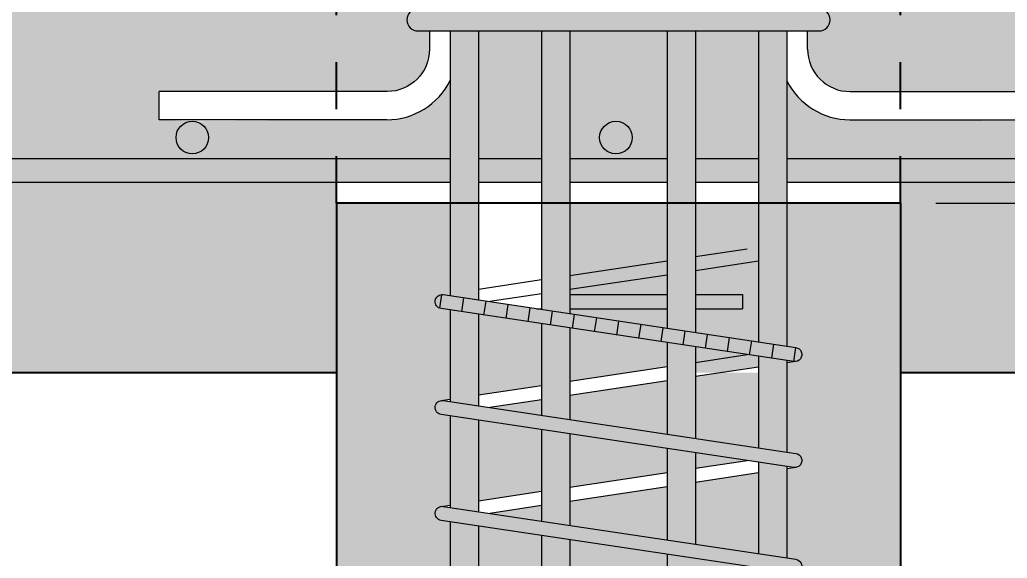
# Model space of a CAD drawing. Header units: metres. Extents: x 187 to 346, y 195 to 238.
# Drawn here: x 301.467 to 303.568, y 220.859 to 222.004 of the extents above; entities that cross this region are included whole.
import ezdxf

# ---------------------------------------------------------------- set-up
doc = ezdxf.new("R2010")
doc.units = ezdxf.units.M
doc.linetypes.add('HIDDEN', pattern=[0.375, 0.25, -0.125])
for name, color, linetype, lineweight, true_color in [('Achu-Sombra 1', 253, 'Continuous', 13, 0x9c9c9c), ('Achu-Sombra 3', 9, 'Continuous', 13, 0xc9c9c9), ('Achu-Sombra 4', 254, 'Continuous', 13, 0xe0e0e0), ('Achu-Sombra 5', 254, 'Continuous', 13, 0xe8e8e8)]:
    doc.layers.add(name, color=color, linetype=linetype, lineweight=lineweight, true_color=true_color)
for name, color, linetype, lineweight in [('Cotas', 32, 'Continuous', 25), ('e-Achu-Hierro', 20, 'Continuous', 9), ('e-Cotas', 67, 'Continuous', 25), ('e-Secciones', 155, 'Continuous', 25), ('e-Varillas', 124, 'Continuous', 20), ('e-Varillas1', 132, 'Continuous', 18), ('e-Varilllas2', 214, 'Continuous', 13)]:
    doc.layers.add(name, color=color, linetype=linetype, lineweight=lineweight)
doc.styles.add('Cotas', font='GOTHIC.TTF')
doc.dimstyles.new('NINGUNA', dxfattribs={"dimtxt": 0.1125, "dimasz": 0.065, "dimexe": 0.025, "dimexo": 0.075, "dimgap": 0.005, "dimtad": 0, "dimtoh": 1, "dimzin": 4, "dimdsep": 46, "dimtxsty": 'Cotas', "dimblk": 'OBLIQUE', "dimcen": 0, "dimse1": 1, "dimse2": 1, "dimclrd": 256, "dimclre": 256, "dimclrt": 256, "dimadec": 1, "dimazin": 0, "dimtfac": 1.333333333333333, "dimtix": 1, "dimtofl": 0, "dimtmove": 2, "dimatfit": 0, "dimfxl": 1, "dimtolj": 1, "dimtzin": 0, "dimlwd": 9, "dimlwe": 9, "dimarcsym": 0})

# ---------------------------------------------------------------- blocks, each defined once
blk = doc.blocks.new('_Oblique')
at = {"color": 0, "linetype": 'ByBlock', "lineweight": -2}
blk.add_line((-0.5, -0.5), (0.5, 0.5), dxfattribs=at)
blk = doc.blocks.new('*D279')
at = {"layer": 'Defpoints', "color": 0, "transparency": 16777216}
for p in [(303.3405541657204, 221.6139401548913), (306.0184702106738, 221.6139401548913), (305.7405553080948, 221.2539401548914)]:
    blk.add_point(p, dxfattribs=at)
at = {"layer": 'e-Cotas', "lineweight": 9, "transparency": 16777216}
for p, q in [((303.4155541657204, 221.6139401548913), (306.0434702106737, 221.6139401548913)), ((306.0184702106738, 221.6139401548913), (306.0184702106738, 221.577099570255)), ((306.0184702106738, 221.2539401548914), (306.0184702106738, 221.2907807395276)), ((305.8155553080948, 221.2539401548914), (306.0434702106737, 221.2539401548914))]:
    blk.add_line(p, q, dxfattribs=at)
at = {"layer": 'e-Cotas', "lineweight": 9, "transparency": 16777216, "xscale": 0.12, "yscale": 0.12, "zscale": 0.12}
for p, rotation in [((306.0184702106738, 221.6139401548913), 90), ((306.0184702106738, 221.2539401548914), 270)]:
    blk.add_blockref('_Oblique', p, dxfattribs=dict(at, rotation=rotation))
at = {"layer": 'e-Cotas', "transparency": 16777216, "insert": (306.0184702106738, 221.4339401548912), "char_height": 0.135, "attachment_point": 5, "rotation": 90, "style": 'Cotas'}
blk.add_mtext('\\A1;.12', dxfattribs=at)
blk = doc.blocks.new('*D280')
at = {"layer": 'Cotas', "lineweight": 9, "transparency": 16777216}
for p, q in [((298.5754530549674, 222.0039388963796), (298.1009977583223, 222.0039388963796)), ((298.1259977583223, 222.0039388963796), (298.1259977583223, 219.8637777432769)), ((298.1259977583223, 217.3544459579512), (298.1259977583223, 219.4946071110539)), ((302.2905541657203, 217.3544459579512), (298.1009977583223, 217.3544459579512))]:
    blk.add_line(p, q, dxfattribs=at)
at = {"layer": 'Defpoints', "color": 0, "transparency": 16777216}
for p in [(298.6504530549674, 222.0039388963796), (298.1259977583223, 217.3544459579512), (302.3655541657202, 217.3544459579512)]:
    blk.add_point(p, dxfattribs=at)
at = {"layer": 'Cotas', "lineweight": 9, "transparency": 16777216, "xscale": 0.05, "yscale": 0.05, "zscale": 0.05}
for p, rotation in [((298.1259977583223, 222.0039388963796), 90), ((298.1259977583223, 217.3544459579512), 270)]:
    blk.add_blockref('_Oblique', p, dxfattribs=dict(at, rotation=rotation))
at = {"layer": 'Cotas', "transparency": 16777216, "insert": (298.1259977583223, 219.6791924271653), "char_height": 0.075, "attachment_point": 5, "rotation": 90, "style": 'Cotas', "bg_fill": 3, "box_fill_scale": 1.1, "bg_fill_color": 9, "bg_fill_true_color": 13158600, "bg_fill_transparency": 0}
blk.add_mtext('\\A1;2.00 m', dxfattribs=at)
blk = doc.blocks.new('HIerro generico')
h = blk.add_hatch(color=256)
h.dxf.hatch_style = 1
h.paths.add_polyline_path([(-0.0087500000000006, 0, 1), (0.0087500000000006, 0, 1)])
blk.add_circle((0, 0), 0.0087500000000006)

msp = doc.modelspace()

# ---------------------------------------------------------------- hatches: boundary and pattern name
at = {"layer": 'Achu-Sombra 1', "linetype": 'Continuous', "lineweight": 5}
h = msp.add_hatch(color=256, dxfattribs=at)
h.dxf.hatch_style = 1
h.paths.add_polyline_path([(302.9487142974824, 223.1169480120813), (302.5208377697199, 223.1169480120813), (302.5208377697199, 223.0569480120814), (302.9487142974824, 223.0569480120814, -0.4142135623730951), (303.0387142974823, 222.9669480120815), (303.0387142974823, 222.9277537208531), (303.0987142974823, 222.9277537217577), (303.0987142974823, 222.9669480120815, 0.4142135623730951)])
h.paths.add_polyline_path([(302.9346868434375, 223.0382992728364), (302.4919670758129, 223.0382992728364, 0.416809405167082), (302.3823960447722, 222.9277537109585), (302.4423917492127, 222.927753711863), (302.4423917492114, 222.9287239462351, -0.4142135623732453), (302.491967075813, 222.9782992728365), (302.9346868434377, 222.9782992728362)])
h.paths.add_polyline_path([(302.4423917492127, 222.8801287118628), (302.3823917492113, 222.8801287109583), (302.3823917492113, 222.6277537109585), (302.442391749212, 222.627753711863)])
h.paths.add_polyline_path([(303.0987142974823, 222.8801287217575), (303.0387142974823, 222.880128720853), (303.0387142974823, 222.6277537208531), (303.0987142974823, 222.6277537217577)])
h.paths.add_polyline_path([(303.0987142974823, 222.5801287217576), (303.0387142974823, 222.580128720853), (303.0387142974823, 222.3277537208532), (303.0987142974823, 222.3277537217578)])
h.paths.add_polyline_path([(302.904336939637, 222.5801287188271), (302.8443369396368, 222.5801287179226), (302.8443369396368, 222.3277537179228), (302.904336939637, 222.3277537188273)])
h.paths.add_polyline_path([(302.6367691070568, 222.5801287147933), (302.5767691070569, 222.5801287138887), (302.5767691070569, 222.3277537138889), (302.6367691070568, 222.3277537147935)])
h.paths.add_polyline_path([(302.6367691070568, 222.8801287147932), (302.5767691070569, 222.8801287138887), (302.5767691070569, 222.6277537138888), (302.6367691070568, 222.6277537147935)])
h.paths.add_polyline_path([(302.904336939637, 222.8801287188271), (302.8443369396368, 222.8801287179225), (302.8443369396368, 222.6277537179227), (302.904336939637, 222.6277537188273)])
h.paths.add_polyline_path([(302.904336939637, 222.9782992728362), (302.8443369396368, 222.9782992728362), (302.8443369396368, 222.9277537179227), (302.904336939637, 222.9277537188273)], flags=17)
h.paths.add_polyline_path([(302.6367691070568, 222.9782992728363), (302.5767691070569, 222.9782992728364), (302.5767691070569, 222.9277537138888), (302.6367691070568, 222.9277537147934)], flags=17)
h.paths.add_polyline_path([(302.442391749212, 222.5801287118629), (302.3823917492113, 222.5801287109583), (302.3823917492113, 222.3277537109585), (302.4423917492113, 222.3277537118631)])
h.paths.add_polyline_path([(302.442391749211, 222.2801287118629), (302.3823917492113, 222.2801287109584), (302.3823917492113, 222.0277537109585), (302.4423917492105, 222.0277537118631)])
h.paths.add_polyline_path([(302.6367691070568, 222.2801287147933), (302.5767691070569, 222.2801287138888), (302.5767691070569, 222.027753713889), (302.6367691070568, 222.0277537147935)])
h.paths.add_polyline_path([(302.9043369396368, 222.2801287188272), (302.8443369396368, 222.2801287179226), (302.8443369396368, 222.0277537179228), (302.9043369396368, 222.0277537188274)])
h.paths.add_polyline_path([(303.0987142974823, 222.2801287217576), (303.0387142974823, 222.280128720853), (303.0387142974823, 222.0277537208533), (303.0987142974823, 222.0277537217578)])
h.paths.add_polyline_path([(303.0987142974823, 221.9801287217577), (303.0387142974823, 221.9801287208531), (303.0387142974823, 221.318915779504), (303.0987142974823, 221.3099156669918)])
h.paths.add_polyline_path([(302.9043369396368, 221.9801287188273), (302.8443369396368, 221.9801287179226), (302.8443369396368, 221.3480727476777), (302.9043369396366, 221.3390726351656)])
h.paths.add_polyline_path([(302.6367691070568, 221.9801287147934), (302.5767691070569, 221.9801287138889), (302.5767691070569, 221.3882084243085), (302.6367691070568, 221.3792083117964)])
h.paths.add_polyline_path([(302.4423917492104, 221.980128711863), (302.3823917492113, 221.9801287109584), (302.3823917492113, 221.4173653924823), (302.4423917492093, 221.4083652799704)])
h = msp.add_hatch(color=256, dxfattribs=at)
h.dxf.hatch_style = 1
h.paths.add_polyline_path([(302.4423928915849, 221.3780327906151), (302.3823928915849, 221.3870329031272), (302.3823928915849, 221.1923652211244), (302.4423928915849, 221.1833651086124)])
h.paths.add_polyline_path([(302.6367702494304, 221.3488758224411), (302.5767702494304, 221.3578759349534), (302.5767702494304, 221.1632082529508), (302.6367702494304, 221.1542081404384)])
h.paths.add_polyline_path([(302.9043380820106, 221.3087401458103), (302.8443380820099, 221.3177402583221), (302.8443380820104, 221.12307257632), (302.9043380820103, 221.114072463808)])
h.paths.add_polyline_path([(303.0987154398558, 221.2795831776361), (303.0387154398559, 221.2885832901485), (303.0387154398561, 221.0939156081462), (303.0987154398558, 221.084915495634)])
h = msp.add_hatch(color=256, dxfattribs=at)
h.dxf.hatch_style = 1
h.paths.add_polyline_path([(302.4423928915846, 221.1530327906154), (302.3823928915847, 221.1620329031275), (302.3823928915847, 220.9673652211247), (302.4423928915846, 220.9583651086127)])
h.paths.add_polyline_path([(302.6367702494301, 221.1238758224415), (302.5767702494302, 221.1328759349537), (302.5767702494302, 220.9382082529511), (302.6367702494301, 220.9292081404387)])
h.paths.add_polyline_path([(302.9043380820103, 221.0837401458106), (302.8443380820097, 221.0927402583224), (302.8443380820101, 220.8980725763203), (302.9043380820101, 220.8890724638083)])
h.paths.add_polyline_path([(303.0987154398556, 221.0545831776364), (303.0387154398557, 221.0635832901489), (303.0387154398559, 220.8689156081466), (303.0987154398556, 220.8599154956343)])
h = msp.add_hatch(color=256, dxfattribs=at)
h.dxf.hatch_style = 1
h.paths.add_polyline_path([(302.4423928915849, 220.9280327906157), (302.3823928915849, 220.9370329031278), (302.3823928915849, 220.742365221125), (302.4423928915849, 220.733365108613)])
h.paths.add_polyline_path([(302.6367702494304, 220.8988758224418), (302.5767702494304, 220.907875934954), (302.5767702494304, 220.7132082529515), (302.6367702494304, 220.704208140439)])
h.paths.add_polyline_path([(302.9043380820106, 220.8587401458109), (302.8443380820099, 220.8677402583227), (302.8443380820104, 220.6730725763206), (302.9043380820103, 220.6640724638086)])
h.paths.add_polyline_path([(303.0987154398558, 220.8295831776367), (303.0387154398559, 220.8385832901492), (303.0387154398561, 220.6439156081469), (303.0987154398558, 220.6349154956346)])
at = {"layer": 'Achu-Sombra 3'}
h = msp.add_hatch(color=256, dxfattribs=at)
h.paths.add_polyline_path([(302.1405541657204, 221.6139401548911), (302.1405541657204, 221.6581212105578), (300.0363645401183, 221.6581211955076, -0.4530594838100762), (299.9363643232374, 221.7400805454222), (299.9363644797861, 222.243433031571), (299.7405534571889, 222.2434326803425), (299.7405541657205, 221.2539401043259), (302.1405541657204, 221.2539401183716)])
h.paths.add_polyline_path([(305.7405541657216, 222.2434326776159), (305.5337708819815, 222.2434330372392), (305.5337708819816, 221.7581212460729, -0.4142135603014474), (305.4337708826889, 221.6581212460728), (303.3405541657203, 221.6581212312676), (303.3405541657203, 221.6139401548911), (303.3405541657203, 221.2539401408453), (305.7405541657205, 221.2539401548913)])
h.paths.add_polyline_path([(305.4837708819813, 222.2434330610717), (305.3881572102393, 222.2434331062081), (305.3881572236342, 222.2015369850182, -1), (305.3405322236343, 222.2015369735983), (305.3405322102394, 222.2434331289086), (304.9381572102392, 222.2434333207011), (304.9381572236342, 222.2015369850182, -1), (304.8905322236343, 222.2015369735983), (304.8905322102393, 222.2434333434016), (304.4881572102391, 222.243433535194), (304.4881572236342, 222.2015369850182, -1), (304.4405322236343, 222.2015369735983), (304.4405322102392, 222.2434335578945), (304.0381572102391, 222.2434337496869), (304.0381572236342, 222.2015369850182, -1), (303.9905322236343, 222.2015369735983), (303.9905322102392, 222.2434337723874), (303.5881572102391, 222.2434339641798), (303.5881572236342, 222.2015369850182, -1), (303.5405322236343, 222.2015369735983), (303.540532210247, 222.2434094192391), (303.3405541657205, 222.2434122376061), (303.3405541657204, 221.8513870159), (303.7252788641902, 221.8513870158998), (303.7252788641902, 221.7913870158998), (303.6362438569033, 221.788112156857, -0.4142135623730943), (303.6708938569033, 221.753462156857, -1), (303.6015938569033, 221.753462156857, -0.4142135623730943), (303.6362438569033, 221.788112156857), (303.3405541657203, 221.7905130362396), (303.3405541657203, 221.7081212312675), (305.4337708823352, 221.7081212460729, 0.4142135603014759), (305.4837708819816, 221.7581212460729)])
h.paths.add_polyline_path([(304.5720700569776, 221.753462156857, -1), (304.5027700569776, 221.753462156857, -1)], flags=16)
h.paths.add_polyline_path([(304.5374200569776, 221.7361371568571, -1), (304.5374200569776, 221.770787156857, -1)], flags=0)
h.paths.add_polyline_path([(305.473246257052, 221.753462156857, -1), (305.403946257052, 221.753462156857, -1)], flags=16)
h.paths.add_polyline_path([(305.4385962570519, 221.770787156857, -1), (305.4385962570519, 221.7361371568571, -1)], flags=0)
h.paths.add_polyline_path([(303.3405541657205, 222.2434122376061), (303.1429157821632, 222.2434150229993), (303.1429157821627, 222.0277537224242), (303.1667276101467, 222.0277537227832, -1), (303.1667276106852, 221.980128722783), (303.1429157821625, 221.980128722424), (303.1429157821623, 221.9413870159002, 0.4142135623739519), (303.2329157821623, 221.8513870158999), (303.3405541657204, 221.8513870158999)])
h.paths.add_polyline_path([(303.3405541657203, 221.7913870158998), (303.2329157821621, 221.7913870158999, -0.2842297879977762), (303.0987142974823, 221.8743798408383), (303.0987142974823, 221.708121229557), (303.3405541657203, 221.7081212312675)])
h.paths.add_polyline_path([(303.0387142974823, 221.9801287208531), (302.9043369396368, 221.9801287188273), (302.9043369396366, 221.7081212248708), (303.0387142974823, 221.7081212281104)])
h.paths.add_polyline_path([(302.8443369396368, 221.9801287179226), (302.6367691070568, 221.9801287147934), (302.6367691070568, 221.7081212184202), (302.8443369396368, 221.708121223424)])
h.paths.add_polyline_path([(302.769717656829, 221.753462156857, -1), (302.700417656829, 221.753462156857, -1)], flags=16)
h.paths.add_polyline_path([(302.735067656829, 221.7361371568571, -1), (302.735067656829, 221.770787156857, -1)], flags=0)
h.paths.add_polyline_path([(302.5767691070569, 221.9801287138889), (302.4423917492104, 221.980128711863), (302.4423917492099, 221.7081212137338), (302.5767691070569, 221.7081212169734)])
h.paths.add_polyline_path([(302.3823917492113, 221.8749721699005, -0.2854209258924754), (302.2478962661548, 221.7913872663575), (302.1405541657204, 221.7913872663574), (302.1405541657204, 221.7081212105577), (302.3823917492113, 221.7081212122875)])
h.paths.add_polyline_path([(302.1405541657202, 222.2434345661598), (301.9405761212019, 222.2434340799671), (301.9405761078067, 222.2015369697917, -1), (301.8929511078068, 222.2015369812116), (301.892951121202, 222.2434339641798), (301.4905761212018, 222.2434337723874), (301.4905761078067, 222.2015369697917, -1), (301.4429511078068, 222.2015369812116), (301.4429511212019, 222.2434337496869), (301.0405761212017, 222.2434335578945), (301.0405761078067, 222.2015369697917, -1), (300.9929511078068, 222.2015369812116), (300.9929511212018, 222.243433535194), (300.5905761212017, 222.2434333434016), (300.5905761078067, 222.2015369697917, -1), (300.5429511078068, 222.2015369812116), (300.5429511212018, 222.2434333207011), (300.1405761212017, 222.2434331289086), (300.1405761078067, 222.2015369697917, -1), (300.0929511078068, 222.2015369812116), (300.0929511212017, 222.2434331062081), (299.9863645401155, 222.2434330554035), (299.9863645401155, 221.7581211955075, 0.414213564468041), (300.0363645404731, 221.7081211955075), (302.1405541657204, 221.7081212105577), (302.1405541657204, 221.7913872663574), (301.8338914567546, 221.788112156857, -0.4142135623730952), (301.8685414567547, 221.753462156857, -1), (301.7992414567546, 221.753462156857, -0.4142135623730949), (301.8338914567546, 221.788112156857), (301.7630574521629, 221.7913872663574), (301.7630574521629, 221.8513872663574), (302.1405541657204, 221.8513872663574)])
h.paths.add_polyline_path([(300.9673652566803, 221.753462156857, -1), (300.8980652566803, 221.753462156857, -1)], flags=16)
h.paths.add_polyline_path([(300.9327152566803, 221.7361371568571, -1), (300.9327152566803, 221.770787156857, -1)], flags=0)
h.paths.add_polyline_path([(299.996889056606, 221.753462156857, -1), (300.066189056606, 221.753462156857, -1)], flags=16)
h.paths.add_polyline_path([(300.031539056606, 221.7361371568571, -1), (300.031539056606, 221.770787156857, -1)], flags=0)
h.paths.add_polyline_path([(302.3383622971162, 222.2434350470769), (302.1405541657202, 222.2434345661598), (302.1405541657204, 221.8513872663574), (302.2483622971163, 221.8513872663574, 0.4142135623730951), (302.3383622971162, 221.9413872663572), (302.3383622971162, 221.9801287102946), (302.3143770561383, 221.980128709933, -1), (302.3143770555997, 222.0277537099331), (302.3383622971162, 222.0277537102948)])
h.paths.add_polyline_path([(302.5767691070569, 222.2434219180215), (302.442391749211, 222.2434235501946), (302.4423917492105, 222.0277537118631), (302.5767691070569, 222.027753713889)])
h.paths.add_polyline_path([(302.8443369396368, 222.2434186680918), (302.6367691070568, 222.2434211892502), (302.6367691070568, 222.0277537147935), (302.8443369396368, 222.0277537179228)])
h.paths.add_polyline_path([(303.0387142974823, 222.2434163071473), (302.9043369396368, 222.2434179393203), (302.9043369396368, 222.0277537188274), (303.0387142974823, 222.0277537208533)])
h.paths.add_polyline_path([(306.5401162867407, 222.5843597305109), (306.6261696499775, 222.6188077114478), (306.4540629235044, 222.6188077114478), (306.5401162867407, 222.6532556923847), (306.5401162867409, 223.0963916479293), (306.2881569375319, 223.0963970613272), (306.2881571910568, 222.303431516239), (306.5401162867407, 222.3034321800914)])
h.paths.add_polyline_path([(306.2405319375319, 223.0963970613149), (305.8381569375347, 223.0963884162063), (305.8381571910564, 222.3034325764018), (306.2405321910568, 222.3034315162391)])
h.paths.add_polyline_path([(306.5401162867407, 222.2434321092144), (306.2881572102398, 222.2434314966438), (306.2881572236343, 222.2015369850182, -1), (306.2405322236343, 222.2015369735983), (306.2405322102399, 222.2434314966438), (305.8381572102395, 222.2434324749102), (305.8381572236342, 222.2015369850182, -1), (305.7905322236343, 222.2015369735983), (305.7905322102395, 222.2434325906975), (305.7405541657216, 222.2434326776159), (305.7405541657214, 222.0039389216623), (306.5401162867407, 222.0039388710969)])
h.paths.add_polyline_path([(306.540116286741, 223.3539388710969), (305.7405541657221, 223.3539394299406), (305.7405541657221, 223.1563872057758), (305.7905319183518, 223.1563873929878), (305.790531910762, 223.1801266514611, -1), (305.8381569107621, 223.180126662881), (305.8381569183517, 223.1563884162203), (306.2405319183488, 223.1563970613285), (306.240531910762, 223.1801266514611, -1), (306.2881569107621, 223.180126662881), (306.2881569183489, 223.1563970613416), (306.5401162867409, 223.1563916479437)])
h.paths.add_polyline_path([(305.7905319375349, 223.0963873929737), (305.7405546668598, 223.0963872057635), (305.7405548742518, 222.3034327895434), (305.7905321910565, 222.3034327018823)])
h.paths.add_polyline_path([(305.7405546668598, 223.0963872057635), (305.3881569375355, 223.0963858857144), (305.3881571910562, 222.3034332274635), (305.4837708819813, 222.3034331780738), (305.4837708819813, 222.4374105679542), (305.5337708819815, 222.4374105679542), (305.5337708819815, 222.3034331522462), (305.7405548742518, 222.3034327895434)])
h.paths.add_polyline_path([(305.7405541657221, 223.3539394299406), (303.3402823615377, 223.35394110758), (303.1429154709361, 223.3539411021768), (303.1429154709359, 223.2668696311053), (303.3405541657207, 223.2668696311054), (303.3405541657207, 223.1563480410604), (303.5405319183658, 223.1563437444982), (303.540531910762, 223.1801266514611, -1), (303.5881569107621, 223.180126662881), (303.5881569183546, 223.1563791430964), (303.990531918354, 223.1563806503557), (303.990531910762, 223.1801266514611, -1), (304.0381569107621, 223.180126662881), (304.0381569183541, 223.1563808287545), (304.4405319183535, 223.1563823360137), (304.440531910762, 223.1801266514611, -1), (304.4881569107622, 223.180126662881), (304.4881569183535, 223.1563825144125), (304.8905319183529, 223.1563840216717), (304.890531910762, 223.1801266514611, -1), (304.9381569107621, 223.180126662881), (304.938156918353, 223.1563842000706), (305.3405319183524, 223.1563857073298), (305.340531910762, 223.1801266514611, -1), (305.3881569107621, 223.180126662881), (305.3881569183525, 223.1563858857286), (305.7405541657221, 223.1563872057758)])
h.paths.add_polyline_path([(305.3405319375354, 223.0963857073156), (304.938156937536, 223.0963842000562), (304.9381571910561, 222.3034334599129), (305.3405321910562, 222.3034332520644)])
h.paths.add_polyline_path([(304.890531937536, 223.0963840216574), (304.4881569375366, 223.096382514398), (304.4881571910561, 222.3034336923623), (304.8905321910562, 222.3034334845138)])
h.paths.add_polyline_path([(304.4405319375365, 223.0963823359992), (304.0381569375371, 223.0963808287399), (304.038157191056, 222.3034339248118), (304.4405321910562, 222.3034337169632)])
h.paths.add_polyline_path([(303.9905319375371, 223.096380650341), (303.5881569375376, 223.0963791430817), (303.5881571910559, 222.3034341572612), (303.990532191056, 222.3034339494126)])
h.paths.add_polyline_path([(303.5405319375489, 223.0963437444808), (303.3405541657207, 223.0963480410436), (303.3405541657205, 222.3034120763843), (303.5405321910639, 222.3034092869197)])
h.paths.add_polyline_path([(303.3405541657207, 223.2668696311054), (303.1429154709359, 223.2668696311053), (303.1429154709358, 223.227753722424), (303.166727898491, 223.227753722783, -1), (303.1667278990295, 223.1801287227829), (303.1429157821687, 223.1801287224238), (303.1429157821686, 223.1563522873608), (303.3405541657207, 223.1563480410604)])
h.paths.add_polyline_path([(303.3405541657207, 223.0963480410436), (303.1429157821683, 223.0963522873442), (303.1429157821674, 222.9277537224241), (303.166727826405, 222.927753722783, -1), (303.1667278269434, 222.8801287227829), (303.1429157821672, 222.8801287224239), (303.1429157821658, 222.6277537224241), (303.1667277543188, 222.6277537227831, -1), (303.1667277548574, 222.580128722783), (303.1429157821656, 222.580128722424), (303.1429157821644, 222.3277537224241), (303.1667276822328, 222.3277537227831, -0.420711805429133), (303.1905343489271, 222.3034141689891), (303.3405541657205, 222.3034120763843)])
h.paths.add_polyline_path([(303.082915470936, 223.3539411005342), (302.3981899162095, 223.3539410817888), (302.3981899162094, 223.2668696311049), (303.0829154709359, 223.2668696311052)])
h.paths.add_polyline_path([(303.0829154709359, 223.2668696311052), (302.3981899162094, 223.2668696311049), (302.3981899162093, 223.2277537111965), (303.0829154709359, 223.2277537215194)])
h.paths.add_polyline_path([(303.0829154709359, 223.1801287215193), (302.3983623305935, 223.180128711199), (302.398356902153, 223.1563682843579), (303.0829154709359, 223.1563535764796)])
h.paths.add_polyline_path([(303.0829154709359, 223.096353576463), (303.0245686016538, 223.0963548300573, -0.1453901862055103), (303.0829154709359, 223.033955810461)])
h.paths.add_polyline_path([(302.5208377697199, 223.096365652816), (302.398343194216, 223.0963682846367), (302.3983178908791, 222.985614915299, -0.2619800822312271), (302.4919670758129, 223.0382992728364), (302.9346868434375, 223.0382992728364), (302.9346868434377, 222.9782992728362), (302.904336939637, 222.9782992728362), (302.904336939637, 222.9277537188273), (303.0387142974823, 222.9277537208531), (303.0387142974823, 222.9669480120815, 0.4142135623730966), (302.9487142974824, 223.0569480120814), (302.5208377697199, 223.0569480120814)])
h.paths.add_polyline_path([(302.8443369396368, 222.9782992728362), (302.6367691070568, 222.9782992728363), (302.6367691070568, 222.9277537147934), (302.8443369396368, 222.9277537179227)])
h.paths.add_polyline_path([(302.5767691070569, 222.9782992728364), (302.491967075813, 222.9782992728365, 0.4199578039387271), (302.4424012443067, 222.9277537118631), (302.5767691070569, 222.9277537138888)])
h.paths.add_polyline_path([(302.5767691070569, 222.8801287138887), (302.4423917492127, 222.8801287118628), (302.442391749212, 222.627753711863), (302.5767691070569, 222.6277537138888)])
h.paths.add_polyline_path([(302.8443369396368, 222.8801287179225), (302.6367691070568, 222.8801287147932), (302.6367691070568, 222.6277537147935), (302.8443369396368, 222.6277537179227)])
h.paths.add_polyline_path([(303.0387142974823, 222.880128720853), (302.904336939637, 222.8801287188271), (302.904336939637, 222.6277537188273), (303.0387142974823, 222.6277537208531)])
h.paths.add_polyline_path([(303.0387142974823, 222.580128720853), (302.904336939637, 222.5801287188271), (302.904336939637, 222.3277537188273), (303.0387142974823, 222.3277537208532)])
h.paths.add_polyline_path([(302.8443369396368, 222.5801287179226), (302.6367691070568, 222.5801287147933), (302.6367691070568, 222.3277537147935), (302.8443369396368, 222.3277537179228)])
h.paths.add_polyline_path([(302.5767691070569, 222.5801287138887), (302.442391749212, 222.5801287118629), (302.4423917492113, 222.3277537118631), (302.5767691070569, 222.3277537138889)])
h.paths.add_polyline_path([(302.3143772716786, 222.927753709933), (302.3383622971164, 222.9277537102946), (302.3383622971164, 223.0963695733384), (302.1405541657199, 223.0963738232861), (302.1405541657202, 222.3034348096363), (302.2905700046635, 222.3034352048924, -0.4204516635837575), (302.3143771275063, 222.3277537099331), (302.3383622971164, 222.3277537102947), (302.3383622971164, 222.5801287102945), (302.3143772003105, 222.5801287099329, -1), (302.3143771997719, 222.6277537099331), (302.3383622971164, 222.6277537102947), (302.3383622971164, 222.8801287102945), (302.3143772723965, 222.8801287099329, -1)])
h.paths.add_polyline_path([(302.3143773437646, 223.227753709933), (302.3381899162093, 223.227753710292), (302.3381899162095, 223.2668696311048), (302.1405541657198, 223.2668696311047), (302.1405541657198, 223.1563738233015), (302.3383622971164, 223.1563695733541), (302.3383622971164, 223.1801287102944), (302.3143773444826, 223.1801287099328, -1)])
h.paths.add_polyline_path([(302.3381899162095, 223.3539410801462), (302.1408183989012, 223.3539410747428), (299.7405536645818, 223.3539394888071), (299.7405536645818, 223.1563872057777), (300.0929514130886, 223.1563858857286), (300.0929514206789, 223.1801266666876, -1), (300.140576420679, 223.1801266552677), (300.1405764130887, 223.1563857073298), (300.5429514130879, 223.1563842000706), (300.5429514206789, 223.1801266666876, -1), (300.5905764206791, 223.1801266552677), (300.5905764130881, 223.1563840216717), (300.9929514130874, 223.1563825144125), (300.9929514206789, 223.1801266666876, -1), (301.040576420679, 223.1801266552677), (301.0405764130875, 223.1563823360137), (301.4429514130869, 223.1563808287545), (301.4429514206789, 223.1801266666876, -1), (301.490576420679, 223.1801266552677), (301.490576413087, 223.1563806503557), (301.8929514130864, 223.1563791430964), (301.8929514206789, 223.1801266666876, -1), (301.940576420679, 223.1801266552677), (301.9405764130862, 223.1563781198637), (302.1405541657198, 223.1563738233015), (302.1405541657198, 223.2668696311047), (302.3381899162095, 223.2668696311048)])
h.paths.add_polyline_path([(302.1405541657199, 223.0963738232861), (301.9405763939031, 223.0963781198489), (301.9405761403851, 222.3034342827416), (302.1405541657202, 222.3034348096363)])
h.paths.add_polyline_path([(301.8929513939033, 223.0963791430817), (301.490576393904, 223.096380650341), (301.490576140385, 222.3034339494126), (301.8929511403851, 222.3034341572612)])
h.paths.add_polyline_path([(301.4429513939039, 223.0963808287399), (301.0405763939045, 223.0963823359992), (301.0405761403849, 222.3034337169632), (301.4429511403851, 222.3034339248118)])
h.paths.add_polyline_path([(300.9929513939044, 223.096382514398), (300.590576393905, 223.0963840216574), (300.5905761403848, 222.3034334845138), (300.992951140385, 222.3034336923623)])
h.paths.add_polyline_path([(300.5429513939049, 223.0963842000562), (300.1405763939056, 223.0963857073156), (300.1405761403847, 222.3034332520644), (300.5429511403848, 222.3034334599129)])
h.paths.add_polyline_path([(300.0929513939055, 223.0963858857144), (299.7405536645812, 223.0963872057635), (299.7405534571892, 222.3034327923044), (299.936364498447, 222.303433146578), (299.9363645401155, 222.4374105173888), (299.9863645401155, 222.4374105173888), (299.9863645401155, 222.3034331724057), (300.0929511403848, 222.3034332274635)])
h.paths.add_polyline_path([(299.7405536645812, 223.0963872057635), (299.6905763939061, 223.0963873929737), (299.6905761403846, 222.3034327018823), (299.7405534571892, 222.3034327923044)])
h.paths.add_polyline_path([(299.6429513939063, 223.0963884162063), (299.2405763939093, 223.0963970613149), (299.2405761403842, 222.3034315162391), (299.6429511403846, 222.3034325764018)])
h.paths.add_polyline_path([(299.7405536645818, 223.3539394888071), (298.6504530459171, 223.3539387685409), (298.6504530459171, 223.1564133582575), (298.7429514130955, 223.1564077529024), (298.7429514206789, 223.1801266666876, -1), (298.790576420679, 223.1801266552677), (298.7905764130953, 223.1564067296689), (299.1929514130924, 223.1563980845612), (299.1929514206788, 223.1801266666876, -1), (299.240576420679, 223.1801266552677), (299.2405764130922, 223.1563970613285), (299.6429514130893, 223.1563884162203), (299.6429514206789, 223.1801266666876, -1), (299.690576420679, 223.1801266552677), (299.6905764130892, 223.1563873929878), (299.7405536645818, 223.1563872057777)])
h.paths.add_polyline_path([(299.7405534571889, 222.2434326803425), (299.6905761212015, 222.2434325906975), (299.6905761078067, 222.2015369697917, -1), (299.6429511078068, 222.2015369812116), (299.6429511212014, 222.2434324749102), (299.2405761212011, 222.2434314966438), (299.2405761078067, 222.2015369697917, -1), (299.1929511078068, 222.2015369812116), (299.1929511212012, 222.2434313808565), (298.7905761212008, 222.2434304025903), (298.7905761078067, 222.2015369697917, -1), (298.7429511078068, 222.2015369812116), (298.7429511212008, 222.243430286803), (298.650453051529, 222.243430092449), (298.6504530549673, 222.0039388963794), (299.7405536286797, 222.0039388963794)])
h.paths.add_polyline_path([(299.1929513939094, 223.0963980845476), (298.7905763939123, 223.0964067296558), (298.7905761403838, 222.3034303305959), (299.1929511403842, 222.3034313907586)])
h.paths.add_polyline_path([(298.7429513939125, 223.0964077528896), (298.6504530459171, 223.0964133582443), (298.6504530459169, 222.7032271714866), (298.5643996826805, 222.66877919055), (298.7429512571922, 222.66877919055)])
at = {"layer": 'Achu-Sombra 4'}
h = msp.add_hatch(color=256, dxfattribs=at)
h.dxf.hatch_style = 1
edge = h.paths.add_edge_path()
edge.add_line((299.9863645401155, 222.4374105173888), (299.936364540115, 222.4374105173888))
edge.add_line((299.936364540115, 222.4374105173888), (299.9363643232376, 221.7400805454289))
edge.add_arc((300.0223068072012, 221.7429548706649), 0.0859905360803328, 181.9155292589357, 279.4089460037248)
edge.add_line((300.0363645401157, 221.6581211955076), (302.3823917492111, 221.6581212122875))
edge.add_line((302.3823917492111, 221.6581212122875), (302.3823917492111, 221.7081212122877))
edge.add_line((302.3823917492111, 221.7081212122877), (300.0363645401157, 221.7081211955073))
edge.add_arc((300.0363645401155, 221.7581211955072), 0.0499999999998426, 179.9999999996112, 270.0000000001303, ccw=False)
edge.add_line((299.9863645401157, 221.7581211955075), (299.9863645401155, 222.4374105173888))
h.paths.add_polyline_path([(302.5767691070566, 221.7081212169732), (302.442391749212, 221.7081212137338), (302.4423917492115, 221.6581212137341), (302.5767691070566, 221.6581212169735)])
h.paths.add_polyline_path([(302.8443369396368, 221.7081212234242), (302.6367691070568, 221.70812121842), (302.6367691070571, 221.6581212184201), (302.8443369396371, 221.6581212234243)])
h.paths.add_polyline_path([(303.0387142974823, 221.7081212281107), (302.904336939637, 221.7081212248706), (302.9043369396368, 221.6581212248711), (303.0387142974823, 221.6581212281105)])
edge = h.paths.add_edge_path()
edge.add_line((305.5337708819815, 221.7581212460729), (305.5337708819815, 222.4374105679542))
edge.add_line((305.5337708819815, 222.4374105679542), (305.4837708819813, 222.4374105679542))
edge.add_line((305.4837708819813, 222.4374105679542), (305.4837708819813, 221.7581212460729))
edge.add_arc((305.4337708819815, 221.7581212460725), 0.0499999999998462, -89.99999861868258, 3.8471625884994864e-10, ccw=False)
edge.add_line((305.4337708831869, 221.7081212460727), (303.0987142974823, 221.7081212295568))
edge.add_line((303.0987142974823, 221.7081212295568), (303.098714297482, 221.6581212295568))
edge.add_line((303.098714297482, 221.6581212295568), (305.4337708819816, 221.658121246073))
edge.add_arc((305.433770881982, 221.7581212460725), 0.0999999999995272, 269.9999999997812, 360.0000000002189)
at = {"layer": 'Achu-Sombra 5'}
h = msp.add_hatch(color=256, dxfattribs=at)
h.paths.add_polyline_path([(303.0987142974823, 221.6139401548911), (303.0387142974823, 221.6139401548911), (303.0387142974823, 221.318915779504), (303.0987142974823, 221.3099156669918)], flags=16)
h.paths.add_polyline_path([(303.0045204493499, 221.4197233101267), (302.9043369396366, 221.4197233101265), (302.9043369396366, 221.3897264950357), (303.0045204493499, 221.389726495036)], flags=17)
h.paths.add_polyline_path([(302.9043369396366, 221.6139401548911), (302.8443369396368, 221.6139401548911), (302.8443369396368, 221.3480727476777), (302.9043369396366, 221.3390726351656)], flags=17)
h.paths.add_polyline_path([(302.8443380820105, 221.6139401548913), (302.6367702494305, 221.6139401548913), (302.6367691070568, 221.3897264950357), (302.8443369396368, 221.389726495036)], flags=16)
h.paths.add_polyline_path([(302.6367691070568, 221.6139401548911), (302.5767691070569, 221.6139401548911), (302.5767691070569, 221.3882084243085), (302.6367691070568, 221.3792083117964)], flags=17)
h.paths.add_polyline_path([(302.5767691070571, 221.6139401548913), (302.4423917492095, 221.6139401548911), (302.4423917492093, 221.4083652799704), (302.5666487620603, 221.3897264950357), (302.5767691070569, 221.3897264950355)], flags=17)
h.paths.add_polyline_path([(302.4423917492097, 221.6139401548911), (302.3823917492113, 221.6139401548911), (302.3823917492113, 221.4173653924823), (302.4423917492093, 221.4083652799704)], flags=17)
h.paths.add_polyline_path([(302.1405541657204, 221.6139401548911), (302.1405541657204, 221.2539401408453), (302.7592196711328, 221.2539401408453), (302.8443380820104, 221.2667077428627), (302.8443380820104, 221.2539401315522), (302.9614374938561, 221.2539401337453), (303.0387154398559, 221.2655316807333), (303.0387154398559, 221.2539401351925), (303.3405541657205, 221.2539401408453), (303.3405541657205, 221.6139401548911), (303.098714297482, 221.6139401548914), (302.9043369396366, 221.6139401548913), (302.9043369396366, 221.4197233101265), (303.0045204493499, 221.4197233101267), (303.0045204493499, 221.389726495036), (302.9043369396366, 221.3897264950357), (302.9043369396366, 221.6139401548911), (302.8443369396368, 221.6139401548911), (302.8443369396368, 221.389726495036), (302.6367691070568, 221.3897264950357), (302.6367691070568, 221.6139401548911), (302.5767691070571, 221.6139401548913), (302.4423917492097, 221.6139401548911)])
edge = h.paths.add_edge_path(flags=16)
edge.add_line((302.3677792997192, 221.4195589437935), (302.3676696222298, 221.4195749814954))
edge.add_arc((302.3655541657205, 221.4047249025814), 0.0149999999999343, 81.89252260407441, 261.4691293130797)
edge.add_line((302.3633290317218, 221.3898908613691), (302.3633290637547, 221.3898908565641))
edge.add_arc((302.3655541817369, 221.4047249001788), 0.0149999999999296, 81.46919117577539, 261.46919117577545, ccw=False)
h.paths.add_polyline_path([(302.9043380820103, 221.30874014581), (302.8443380820104, 221.3177402583222), (302.8443380820104, 221.2539401315522), (302.9043380820103, 221.2539401326759)], flags=16)
h = msp.add_hatch(color=256, dxfattribs=at)
h.paths.add_polyline_path([(303.3405541657205, 221.2539401408453), (303.0987154398556, 221.253940136316), (303.0987154398558, 221.084915495634), (303.1175598292236, 221.0820888018917, -0.8741401486464218), (303.1175597746967, 221.0523581831105), (303.0987154398556, 221.0495315682214), (303.0987154398554, 220.8599154956343), (303.1175598292234, 220.8570888018921, -0.8741401485464239), (303.1175597746988, 220.8273581831112), (303.0987154398558, 220.8245315682217), (303.0987154398556, 220.6349154956346), (303.1175598292236, 220.6320888018924, -0.8741401486464218), (303.1175597746967, 220.6023581831111), (303.0987154398556, 220.599531568222), (303.0987154398554, 220.4099154956349), (303.1175598292234, 220.4070888018927, -0.8741401485464239), (303.1175597746988, 220.3773581831119), (303.0987154398558, 220.3745315682222), (303.0987154398561, 220.1849154956353), (303.1175598292236, 220.182088801893, -1.014889512560368), (303.1131100472415, 220.1524239595371), (303.0987154398558, 220.1545831776377), (303.0987154398558, 219.9596365509998), (303.1175598292236, 219.9568098572574, -0.8741401486464218), (303.1175597746967, 219.9270792384761), (303.0987154398558, 219.924252623587), (303.0987154398558, 219.7541385698853), (303.3405541657207, 219.7541385698853)])
h.paths.add_polyline_path([(302.3823928915845, 220.7120329031281), (302.3635485022173, 220.7148595968703, -0.8741401485711374), (302.3635485567411, 220.7445902156507), (302.3823928915851, 220.7474168305402), (302.3823928915849, 220.9370329031278), (302.3635485022171, 220.93985959687, -0.8741401484711396), (302.3635485567388, 220.9695902156499), (302.3823928915847, 220.9724168305397), (302.3823928915845, 221.1620329031275), (302.3635485022173, 221.1648595968697, -0.8741401485711374), (302.3635485567411, 221.1945902156501), (302.3823928915851, 221.1974168305395), (302.3823928915851, 221.2539401229007), (302.1405541657207, 221.2539401183719), (302.1405541657204, 219.7541385698853), (302.3823928915842, 219.754138569885), (302.3823928915845, 219.8117539584934), (302.3635485022171, 219.8145806522356, -0.8741401484711396), (302.3635485567388, 219.8443112710156), (302.3823928915847, 219.8471378859053), (302.3823928915845, 220.0367539584931), (302.3635485022173, 220.0395806522353, -0.8741401485711374), (302.3635485567411, 220.0693112710157), (302.3823928915851, 220.0721378859052), (302.3823928915849, 220.2620329031287), (302.3635485022173, 220.264859596871, -0.8741401485711374), (302.3635485567411, 220.2945902156514), (302.3823928915851, 220.2974168305408), (302.3823928915849, 220.4870329031284), (302.3635485022171, 220.4898595968706, -0.8741401484711396), (302.3635485567388, 220.5195902156506), (302.3823928915847, 220.5224168305405)])
h.paths.add_polyline_path([(302.5767702494302, 221.2539401265409), (302.4423928915849, 221.2539401240241), (302.4423928915849, 221.2064167180273), (302.5767702494304, 221.2265730697197)])
h.paths.add_polyline_path([(302.5767702494302, 221.1962407684108), (302.4666618645635, 221.1797247171566), (302.5767702494302, 221.1632082529513)])
h.paths.add_polyline_path([(302.7592195985505, 221.2539401299584), (302.6367702494304, 221.2539401276649), (302.6367702494304, 221.2355729572075)])
h.paths.add_polyline_path([(302.8443380820104, 221.2363754415534), (302.6367702494304, 221.2052406558986), (302.6367702494304, 221.1542081404388), (302.8443380820101, 221.12307257632)])
h.paths.add_polyline_path([(303.0387154398559, 221.2539401351925), (302.9614374938562, 221.2539401337453), (302.9043380820103, 221.2453753290414), (302.9043380820103, 221.1140724638077), (303.0387154398557, 221.0939156081462)])
h.paths.add_polyline_path([(303.0144464668749, 221.0672236816053), (302.9043380820099, 221.0837401458104), (302.9043380820099, 221.0507076303508)])
h.paths.add_polyline_path([(302.8443380820101, 221.0927402583229), (302.6367702494301, 221.1238758224415), (302.6367702494301, 221.0105729572078), (302.8443380820104, 221.041707742863)])
h.paths.add_polyline_path([(302.5767702494302, 221.1328759349539), (302.4423928915844, 221.153032790615), (302.4423928915846, 220.9814167180281), (302.5767702494302, 221.00157306972)])
h.paths.add_polyline_path([(302.5767702494302, 220.9712407684112), (302.4666618645629, 220.9547247171567), (302.57677024943, 220.9382082529509)])
h.paths.add_polyline_path([(302.8443380820101, 221.011375441554), (302.6367702494299, 220.980240655899), (302.6367702494304, 220.9292081404389), (302.8443380820104, 220.8980725763203)])
h.paths.add_polyline_path([(303.0387154398552, 221.0405316807334), (302.9043380820101, 221.0203753290415), (302.9043380820099, 220.8890724638083), (303.0387154398554, 220.8689156081466)])
h.paths.add_polyline_path([(303.0144464668751, 220.8422236816054), (302.9043380820103, 220.8587401458109), (302.9043380820103, 220.8257076303511)])
h.paths.add_polyline_path([(302.8443380820101, 220.8677402583225), (302.6367702494304, 220.8988758224415), (302.6367702494306, 220.7855729572081), (302.8443380820104, 220.8167077428633)])
h.paths.add_polyline_path([(302.5767702494304, 220.9078759349538), (302.4423928915846, 220.9280327906155), (302.4423928915851, 220.7564167180282), (302.5767702494304, 220.7765730697206)])
h.paths.add_polyline_path([(302.5767702494304, 220.7462407684115), (302.466661864564, 220.729724717157), (302.5767702494304, 220.7132082529515)])
h.paths.add_polyline_path([(302.8443380820104, 220.7863754415543), (302.6367702494304, 220.7552406558993), (302.6367702494304, 220.7042081404392), (302.8443380820101, 220.6730725763204)])
h.paths.add_polyline_path([(303.0387154398559, 220.8155316807342), (302.9043380820103, 220.7953753290419), (302.9043380820101, 220.6640724638084), (303.0387154398554, 220.6439156081466)])
h.paths.add_polyline_path([(303.0144464668751, 220.6172236816057), (302.9043380820101, 220.6337401458115), (302.9043380820103, 220.6007076303515)])
h.paths.add_polyline_path([(302.8443380820106, 220.6427402583233), (302.6367702494304, 220.6738758224423), (302.6367702494304, 220.5605729572084), (302.8443380820104, 220.5917077428639)])
h.paths.add_polyline_path([(302.57677024943, 220.6828759349541), (302.4423928915846, 220.7030327906161), (302.4423928915846, 220.5314167180283), (302.5767702494302, 220.5515730697209)])
h.paths.add_polyline_path([(302.5767702494304, 220.5212407684116), (302.4666618645631, 220.5047247171571), (302.57677024943, 220.4882082529518)])
h.paths.add_polyline_path([(302.8443380820104, 220.5613754415546), (302.6367702494301, 220.5302406558996), (302.6367702494299, 220.4792081404393), (302.8443380820101, 220.4480725763207)])
h.paths.add_polyline_path([(303.0387154398557, 220.590531680734), (302.9043380820101, 220.5703753290424), (302.9043380820101, 220.4390724638085), (303.0387154398557, 220.4189156081472)])
h.paths.add_polyline_path([(303.0144464668738, 220.392223681606), (302.9043380820101, 220.4087401458114), (302.9043380820103, 220.3757076303515)])
h.paths.add_polyline_path([(302.8443380820104, 220.4177402583231), (302.6367702494304, 220.4488758224424), (302.6367702494304, 220.335572957209), (302.8443380820104, 220.366707742864)])
h.paths.add_polyline_path([(302.5767702494302, 220.4578759349546), (302.4423928915849, 220.4780327906162), (302.4423928915849, 220.3064167180286), (302.5767702494304, 220.3265730697212)])
h.paths.add_polyline_path([(302.5767702494304, 220.2962407684119), (302.4666618645631, 220.2797247171579), (302.5767702494302, 220.2632082529521)])
h.paths.add_polyline_path([(302.8443380820106, 220.3363754415552), (302.6367702494306, 220.3052406559002), (302.6367702494304, 220.2542081404401), (302.8443380820101, 220.2230725763213)])
h.paths.add_polyline_path([(303.0387154398559, 220.3655316807346), (302.9043380820103, 220.3453753290427), (302.9043380820103, 220.2140724638093), (303.0387154398557, 220.1939156081473)])
h.paths.add_polyline_path([(303.0153762823279, 220.167084207545), (302.9043380820103, 220.1837401458117), (302.9043380820099, 220.1504286857159)])
h.paths.add_polyline_path([(302.8443380820106, 220.1927402583235), (302.6367702494304, 220.2238758224425), (302.6367702494306, 220.1102940125731), (302.8443380820104, 220.1414287982286)])
h.paths.add_polyline_path([(302.5767702494306, 220.2328759349547), (302.4423928915849, 220.2530327906162), (302.4423928915849, 220.0811377733932), (302.5767702494304, 220.1012941250853)])
h.paths.add_polyline_path([(302.5767702494302, 220.0709618237763), (302.4666618645633, 220.0544457725222), (302.5767702494304, 220.0379293083165)])
h.paths.add_polyline_path([(302.8443380820104, 220.1110964969193), (302.6367702494304, 220.079961711264), (302.6367702494301, 220.0289291958045), (302.8443380820101, 219.9977936316856)])
h.paths.add_polyline_path([(303.0387154398559, 220.1402527360989), (302.9043380820103, 220.1200963844071), (302.9043380820103, 219.9887935191734), (303.0387154398557, 219.9686366635116)])
h.paths.add_polyline_path([(303.0144464668747, 219.9419447369707), (302.9043380820101, 219.9584612011758), (302.9043380820101, 219.9254286857162)])
h.paths.add_polyline_path([(302.8443380820101, 219.9674613136882), (302.6367702494301, 219.9985968778071), (302.6367702494301, 219.8852940125734), (302.8443380820104, 219.9164287982287)])
h.paths.add_polyline_path([(302.5767702494302, 220.0075969903193), (302.4423928915844, 220.0277538459809), (302.4423928915844, 219.8561377733933), (302.57677024943, 219.8762941250856)])
h.paths.add_polyline_path([(302.5767702494302, 219.8459618237766), (302.4666618645629, 219.8294457725221), (302.57677024943, 219.8129293083168)])
h.paths.add_polyline_path([(302.57677024943, 219.7825969903194), (302.4423928915844, 219.8027538459814), (302.4423928915844, 219.754138569885), (302.57677024943, 219.754138569885)])
h.paths.add_polyline_path([(302.6861993632897, 219.8623759856541), (302.6367702494304, 219.8549617112646), (302.6367702494301, 219.8039291958043), (302.663468829983, 219.7999243586564)])
h.paths.add_polyline_path([(302.8443380820106, 219.8860964969199), (302.7003845310055, 219.8645037342114), (302.7273787408613, 219.7903377521806), (302.8443380820104, 219.7727936316857)])
h.paths.add_polyline_path([(302.8307934762882, 219.7444930299459), (302.7390563553304, 219.758253770115), (302.7874291657231, 219.6253505658526)])
h.paths.add_polyline_path([(303.0387154398554, 219.9152527360993), (302.9043380820099, 219.8950963844074), (302.9043380820099, 219.7637935191735), (302.9687036059456, 219.754138569885), (303.0387154398557, 219.754138569885)])

# ---------------------------------------------------------------- linework, layer by layer
at = {"layer": 'e-Secciones', "linetype": 'HIDDEN', "ltscale": 0.3}
msp.add_line((303.3405541657203, 221.6139401548911), (303.3405541657207, 223.2668696311054), dxfattribs=at)
at = {"layer": 'e-Secciones'}
for p, q in [((302.5767691070571, 221.6139401548911), (302.4423917492095, 221.6139401548911)), ((302.8443369396368, 221.6139401548911), (302.6367691070568, 221.6139401548911)), ((303.0387142974823, 221.6139401548914), (302.9043369396368, 221.6139401548914)), ((303.3405541657205, 221.6139401548911), (303.3405541657205, 219.7541385698853)), ((299.7405541657205, 221.2539401043259), (302.1405541657204, 221.2539401183716)), ((303.3405541657205, 221.2539401408453), (305.7405541657205, 221.2539401548913))]:
    msp.add_line(p, q, dxfattribs=at)
at = {"layer": 'e-Varillas'}
for p, q in [((302.3823917492113, 221.7081212122875), (300.0363645401154, 221.7081211955073)), ((302.5767691070569, 221.7081212169734), (302.4423917492118, 221.7081212137338)), ((302.8443369396368, 221.708121223424), (302.6367691070568, 221.7081212184202)), ((303.0387142974821, 221.7081212281104), (302.9043369396372, 221.7081212248708)), ((305.4337708819816, 221.7081212460727), (303.0987142974823, 221.708121229557)), ((302.3823917492113, 221.6581212122875), (300.0363645401154, 221.6581211955076)), ((302.5767691070569, 221.6581212169735), (302.4423917492118, 221.6581212137338)), ((302.8443369396368, 221.6581212234243), (302.6367691070568, 221.6581212184201)), ((303.0387142974821, 221.6581212281105), (302.9043369396372, 221.6581212248711)), ((305.4337708819816, 221.658121246073), (303.0987142974823, 221.658121229557))]:
    msp.add_line(p, q, dxfattribs=at)
at = {"layer": 'e-Varillas1'}
for p, q in [((302.3823917492113, 221.9801287109584), (302.3823917492113, 221.4173653924824)), ((302.4423917492104, 221.980128711863), (302.4423917492093, 221.4083652799704)), ((302.5767691070569, 221.9801287138889), (302.5767691070569, 221.3882084243086)), ((302.6367691070568, 221.9801287147934), (302.6367691070568, 221.3792083117964)), ((302.8443369396368, 221.9801287179226), (302.8443369396368, 221.3480727476778)), ((302.9043369396368, 221.9801287188273), (302.9043369396366, 221.3390726351656)), ((303.0387142974823, 221.9801287208531), (303.0387142974823, 221.318915779504)), ((303.0987142974823, 221.9801287217577), (303.0987142974823, 221.3099156669918)), ((302.3823928915849, 221.387493875133), (302.3823928915849, 221.1923652211244)), ((302.4423928915849, 221.3780327906149), (302.4423928915849, 221.1833651086124)), ((302.5767702494304, 221.3578941284322), (302.5767702494304, 221.1632082529506)), ((302.6367702494304, 221.3488991302703), (302.6367702494304, 221.1542081404386)), ((302.8443380820104, 221.3177402583223), (302.8443380820104, 221.1230725763198)), ((302.9043380820103, 221.3087401458101), (302.9043380820103, 221.1140724638077)), ((303.0387154398559, 221.2885832901483), (303.0387154398559, 221.093915608146)), ((303.0987154398558, 221.2795831776361), (303.0987154398558, 221.084915495634)), ((302.3823928915847, 221.1624938751333), (302.3823928915847, 220.9673652211247)), ((302.4423928915846, 221.1530327906154), (302.4423928915846, 220.9583651086127)), ((302.5767702494302, 221.1328941284325), (302.5767702494302, 220.9382082529509)), ((302.6367702494301, 221.1238991302707), (302.6367702494301, 220.9292081404389)), ((302.8443380820101, 221.0927402583227), (302.8443380820101, 220.8980725763201)), ((302.9043380820101, 221.0837401458104), (302.9043380820101, 220.8890724638081)), ((303.0387154398557, 221.0635832901486), (303.0387154398557, 220.8689156081463)), ((303.0987154398556, 221.0545831776364), (303.0987154398556, 220.8599154956343)), ((302.3823928915849, 220.9374938751336), (302.3823928915849, 220.742365221125)), ((302.4423928915849, 220.9280327906155), (302.4423928915849, 220.733365108613)), ((302.5767702494304, 220.9078941284328), (302.5767702494304, 220.7132082529512)), ((302.6367702494304, 220.898899130271), (302.6367702494304, 220.7042081404392)), ((302.8443380820104, 220.867740258323), (302.8443380820104, 220.6730725763204))]:
    msp.add_line(p, q, dxfattribs=at)
at = {"layer": 'e-Varilllas2'}
for p, q in [((303.1429157821624, 221.9413870159004), (303.1429157821625, 221.980128722424)), ((301.7630574521629, 221.7913872663574), (301.7630574521629, 221.8513872663574)), ((303.2329157821623, 221.8513870159), (303.7252788641902, 221.8513870158998)), ((302.2478962661548, 221.7913872663574), (301.7630574521629, 221.7913872663574)), ((303.2329157821621, 221.7913870158998), (303.7252788641902, 221.7913870158998)), ((302.6367702494304, 221.4197233101267), (302.8443380820104, 221.4197233101267)), ((302.9043380820106, 221.4197233101265), (303.0045204493499, 221.4197233101267)), ((303.0045204493499, 221.4197233101267), (303.0045204493499, 221.389726495036)), ((302.5666487620608, 221.3897264950357), (302.5767702494302, 221.3897264950355)), ((302.6367702494301, 221.3897264950357), (302.8443380820104, 221.389726495036)), ((302.9043380820103, 221.3897264950357), (303.0045204493499, 221.389726495036))]:
    msp.add_line(p, q, dxfattribs=at)
for points in [[(302.9043369396347, 221.5007078017086), (303.0144453244996, 221.5172238529628)], [(302.6367691070547, 221.4605731285656), (302.8443369396348, 221.4917079142208)], [(303.0387142974803, 221.4905318520914), (302.9043369396347, 221.4703755003995)], [(302.4423917492093, 221.4314168893857), (302.5767691070548, 221.4515732410778)], [(302.8443369396348, 221.4613756129117), (302.6367691070547, 221.4302408272567)], [(302.5767691070548, 221.4212409397689), (302.4666607221877, 221.4047248885145)], [(302.9043380820103, 221.2757076303505), (303.0144464668751, 221.2922236816047)], [(302.6367702494304, 221.2355729572075), (302.8443380820104, 221.2667077428627)], [(303.0387154398559, 221.2655316807333), (302.9043380820103, 221.2453753290414)], [(303.1179986425507, 221.2774240124653), (303.0987154398558, 221.2745315682211)], [(302.8443380820104, 221.2363754415537), (302.6367702494304, 221.2052406558986)], [(302.4423928915849, 221.2064167180276), (302.5767702494304, 221.2265730697197)], [(302.5767702494304, 221.1962407684108), (302.4666618645633, 221.1797247171564)], [(302.9043380820101, 221.0507076303508), (303.0144464668749, 221.0672236816051)], [(303.1179986425505, 221.0524240124657), (303.0987154398556, 221.0495315682214)], [(302.6367702494301, 221.0105729572078), (302.8443380820101, 221.041707742863)], [(303.0387154398557, 221.0405316807336), (302.9043380820101, 221.0203753290418)], [(302.8443380820101, 221.011375441554), (302.6367702494301, 220.980240655899)], [(302.4423928915846, 220.9814167180279), (302.5767702494302, 221.00157306972)], [(302.5767702494302, 220.9712407684112), (302.4666618645631, 220.9547247171567)]]:
    msp.add_lwpolyline(points, dxfattribs=at)
for centre, radius, start, end in [((303.2329157821623, 221.9413870158999), 0.09, 179.9999999997134, 270), ((302.2478962661548, 221.9413872663575), 0.15, 270, 333.7194198670521), ((303.2329157821621, 221.9413870158999), 0.15, 206.5330842870548, 270)]:
    msp.add_arc(centre, radius, start, end, dxfattribs=at)

# ---------------------------------------------------------------- block references
at = {"layer": 'e-Varillas', "xscale": 3.959999999999999, "yscale": 3.959999999999999, "zscale": 3.959999999999999}
msp.add_blockref('HIerro generico', (302.735067656829, 221.753462156857), dxfattribs=at)

# ---------------------------------------------------------------- dimensions: what is measured, and where the dimension line sits
at = {"layer": 'e-Cotas'}
dim = msp.add_linear_dim(base=(306.0184702106738, 221.6139401548913), p1=(305.7405553080947, 221.2539401548913), p2=(303.3405541657203, 221.6139401548911), angle=90, dimstyle='NINGUNA', override={"dimtxt": 0.135, "dimasz": 0.12, "dimgap": 0.025, "dimlfac": 0.3333333333333333, "dimse1": 0, "dimse2": 0}, dxfattribs=at)
dim.commit()
dim.dimension.update_dxf_attribs({"geometry": '*D279', "text_midpoint": (306.0184702106738, 221.4339401548912)})

# ---------------------------------------------------------------- next in the draw order: dimensions: what is measured, and where the dimension line sits
at = {"layer": 'Cotas'}
dim = msp.add_linear_dim(base=(298.1259977583223, 217.3544459579512), p1=(298.6504530549673, 222.0039388963794), p2=(302.3655541657201, 217.3544459579511), angle=90, text='2.00 m', dimstyle='NINGUNA', override={"dimtxt": 0.075, "dimasz": 0.05, "dimgap": 0.025, "dimlfac": 0.2666666666666666, "dimse1": 0, "dimse2": 0, "dimtfill": 1}, dxfattribs=at)
dim.commit()
dim.dimension.update_dxf_attribs({"geometry": '*D280', "text_midpoint": (298.1259977583223, 219.6791924271653)})

# ---------------------------------------------------------------- next in the draw order: hatches: boundary and pattern name
at = {"layer": 'Achu-Sombra 4'}
h = msp.add_hatch(color=256, dxfattribs=at)
h.dxf.hatch_style = 1
edge = h.paths.add_edge_path()
edge.add_arc((302.3143770557792, 222.0039412099331), 0.0238125000000764, 90, 270)
edge.add_line((302.3143770557792, 221.980128709933), (303.1667276105056, 221.980128722783))
edge.add_arc((303.1667276105056, 222.0039412227831), 0.0238125000000764, 270, 450)
edge.add_line((303.1667276105056, 222.0277537227832), (302.3143770557792, 222.0277537099331))
h = msp.add_hatch(color=256, dxfattribs=at)
h.dxf.hatch_style = 1
h.paths.add_polyline_path([(302.3675598292236, 221.1945902082936, 0.9853289322561746), (302.3631100472414, 221.1649253659384), (303.1135485022164, 221.0523581904674, 0.9853289326586006), (303.1179982841961, 221.0820230328238)])
h = msp.add_hatch(color=256, dxfattribs=at)
h.dxf.hatch_style = 1
h.paths.add_polyline_path([(302.3675598292234, 220.9695902082939, 0.9853289322561746), (302.3631100472412, 220.9399253659387), (303.1135485022162, 220.8273581904677, 0.9853289326586006), (303.1179982841959, 220.8570230328241)])
at = {"layer": 'e-Achu-Hierro'}
h = msp.add_hatch(dxfattribs=at)
h.set_pattern_fill('ANSI31', color=256, scale=0.015, angle=216.4901367278028, style=0)
h.set_pattern_definition([(261.4901367278028, (-1396.491591387614, -1130.218741419675), (0.0471006679821045, -0.0070475315280993), [])])
h.paths.add_polyline_path([(302.3675598292236, 221.4195902082933, 0.9853289322561746), (302.3631100472414, 221.3899253659381), (303.1135485022164, 221.277358190467, 0.9853289326586006), (303.1179982841961, 221.3070230328234)])

# ---------------------------------------------------------------- next in the draw order: linework, layer by layer
at = {"layer": 'e-Secciones', "linetype": 'HIDDEN', "ltscale": 0.3}
msp.add_line((302.1405541657204, 221.6139401548911), (302.1405541657198, 223.2668696311047), dxfattribs=at)
at = {"layer": 'e-Secciones'}
for p, q in [((302.1405541657204, 221.6139401548911), (302.1405541657204, 219.7541385698853)), ((303.3405541657205, 221.6139401548911), (302.1405541657204, 221.6139401548914)), ((302.3823917492113, 221.6139401548911), (302.1405541657204, 221.6139401548911))]:
    msp.add_line(p, q, dxfattribs=at)
at = {"layer": 'e-Varillas'}
msp.add_lwpolyline([(302.3143770557792, 222.0277537099331, 0.9999999999999998), (302.3143770557792, 221.980128709933), (303.1667276105056, 221.980128722783, 0.9999999999999998), (303.1667276105056, 222.0277537227832)], format="xyb", close=True, dxfattribs=at)
at = {"layer": 'e-Varillas1'}
for points in [[(302.3675598292236, 221.4195902082933), (303.1175598292236, 221.3070888018914, -1.000000000001588), (303.1135485022164, 221.277358190467), (302.3635485022173, 221.3898595968694, -0.9999999999994008)], [(302.3675598292236, 221.1945902082936), (303.1175598292236, 221.0820888018917, -1.000000000001588), (303.1135485022164, 221.0523581904674), (302.3635485022173, 221.1648595968697, -0.9999999999994008)], [(302.3675598292234, 220.9695902082939), (303.1175598292234, 220.8570888018921, -1.000000000001588), (303.1135485022162, 220.8273581904677), (302.3635485022171, 220.93985959687, -0.9999999999994008)]]:
    msp.add_lwpolyline(points, format="xyb", close=True, dxfattribs=at)
at = {"layer": 'e-Varilllas2'}
msp.add_lwpolyline([(302.3383622971162, 221.9801287102946), (302.3383622971162, 221.9413872663572, -0.4142135623730951), (302.2483622971163, 221.8513872663574), (301.7630574521629, 221.8513872663574)], format="xyb", dxfattribs=at)
for points in [[(302.3631101015253, 221.1945244481898), (302.3823928915849, 221.1974168305395)], [(302.3631101015251, 220.9695244481902), (302.3823928915847, 220.9724168305399)]]:
    msp.add_lwpolyline(points, dxfattribs=at)

# ---------------------------------------------------------------- next in the draw order: block references
at = {"layer": 'e-Varillas', "xscale": 3.959999999999999, "yscale": 3.959999999999999, "zscale": 3.959999999999999}
msp.add_blockref('HIerro generico', (301.8338914567546, 221.753462156857), dxfattribs=at)

doc.saveas('drawing.dxf')
